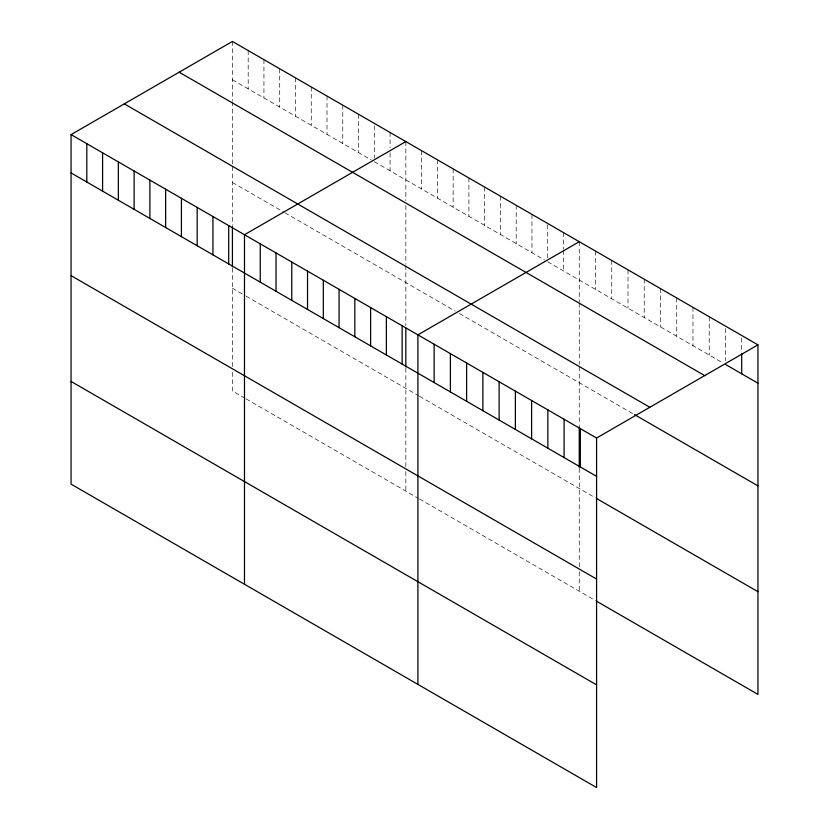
<?xml version="1.0" encoding="UTF-8"?>
<svg xmlns="http://www.w3.org/2000/svg" width="829" height="829" viewBox="0 0 829 829"><rect width="100%" height="100%" fill="white"/><g stroke="black" fill="none" stroke-linecap="round" stroke-linejoin="round"><path stroke-width="0.62" stroke-dasharray="4.14 3.11" d="M232.421 41.45L232.421 100.558M232.421 79.771L371.154 159.873M374.304 161.696L544.58 259.995M547.731 261.819L722.214 362.553M232.421 182.473L283.922 212.203M284.969 212.815L455.245 311.113M459.442 313.538L633.408 413.982M232.421 288.274L245.032 295.559M246.078 296.171L418.458 395.682M419.505 396.293L595.512 497.908M245.032 398.262L232.421 390.977L232.421 371.413M246.078 398.863L418.458 498.384M419.505 498.985L595.512 600.611M741.706 338.035L741.706 352.087M725.458 328.657L725.458 360.594M709.22 316.73L709.22 355.05M692.971 307.352L692.971 345.672M676.733 297.974L676.733 336.294M660.485 288.596L660.485 326.916M644.237 279.218L644.237 317.538M627.999 269.839L627.999 308.16M611.75 260.461L611.75 298.782M595.512 251.083L595.512 289.404M579.264 241.705L579.264 302.025M579.264 303.248L579.264 364.387M579.264 366.822L579.264 425.546M579.264 468.375L579.264 566.777M579.264 571.668L579.264 591.232M563.502 232.597L563.502 249.208M563.502 250.482L563.502 270.917M547.731 224.773L547.731 257.985M531.969 214.4L531.969 252.721M516.198 205.291L516.198 243.612M500.436 196.193L500.436 234.514M484.675 187.085L484.675 225.405M468.903 177.986L468.903 216.307M453.142 168.888L453.142 207.209M437.37 159.779L437.37 198.1M421.609 150.681L421.609 189.002M405.837 141.572L405.837 200.68M405.837 205.571L405.837 264.254M405.837 265.477L405.837 325.424M405.837 368.252L405.837 466.654M405.837 471.546L405.837 491.1M390.076 132.474L390.076 147.8M390.076 152.909L390.076 170.795M374.304 125.925L374.304 157.862M358.542 114.267L358.542 152.588M342.781 105.169L342.781 143.49M327.009 96.06L327.009 134.381M311.248 86.962L311.248 125.283M295.476 77.864L295.476 116.184M279.715 68.755L279.715 107.076M263.943 59.657L263.943 97.977M248.182 50.548L248.182 88.869M232.421 101.78L232.421 165.354M232.421 166.577L232.421 225.291M232.421 268.119L232.421 366.522"/><path stroke-width="1.24" d="M71.056 134.609L596.579 438.023L596.579 787.55L71.056 484.136L71.056 134.609L232.421 41.45L757.944 344.864L757.944 694.391L596.59 601.232M405.837 141.572L244.482 234.742L244.482 584.258M579.264 241.705L417.899 334.864L417.899 684.391M596.579 438.023L757.944 344.864M725.458 364.428L757.944 383.185M179.168 72.196L704.702 375.61M124.298 103.863L649.832 407.277M634.496 414.604L757.944 485.877M71.056 172.929L596.579 476.343M596.59 498.53L757.944 591.688M71.056 275.632L596.579 579.046M71.056 381.444L596.579 684.858M741.706 353.372L741.706 373.806M580.341 428.645L580.341 466.965M579.264 426.811L579.264 467.121M564.093 419.267L564.093 457.587M547.855 409.889L547.855 448.209M531.607 400.511L531.607 438.831M515.369 391.133L515.369 429.453M499.12 381.754L499.12 420.075M482.882 372.376L482.882 410.697M466.634 362.998L466.634 401.319M450.396 353.62L450.396 391.941M434.147 344.242L434.147 382.563M405.837 327.942L405.837 366.988M402.138 325.766L402.138 364.086M386.376 316.657L386.376 354.978M370.604 307.559L370.604 345.88M354.843 298.45L354.843 336.771M339.071 289.352L339.071 327.673M323.31 280.254L323.31 318.574M307.538 271.145L307.538 309.466M291.777 262.047L291.777 300.367M276.016 252.938L276.016 291.259M260.244 243.84L260.244 282.161M232.421 226.555L232.421 266.865M228.711 225.633L228.711 263.954M212.949 216.535L212.949 254.855M197.178 207.426L197.178 245.747M181.416 198.328L181.416 236.648M165.645 189.23L165.645 227.55M149.883 180.121L149.883 218.441M134.122 171.023L134.122 209.343M118.35 161.914L118.35 200.245M102.589 152.816L102.589 191.136M86.817 143.718L86.817 182.038"/></g></svg>
